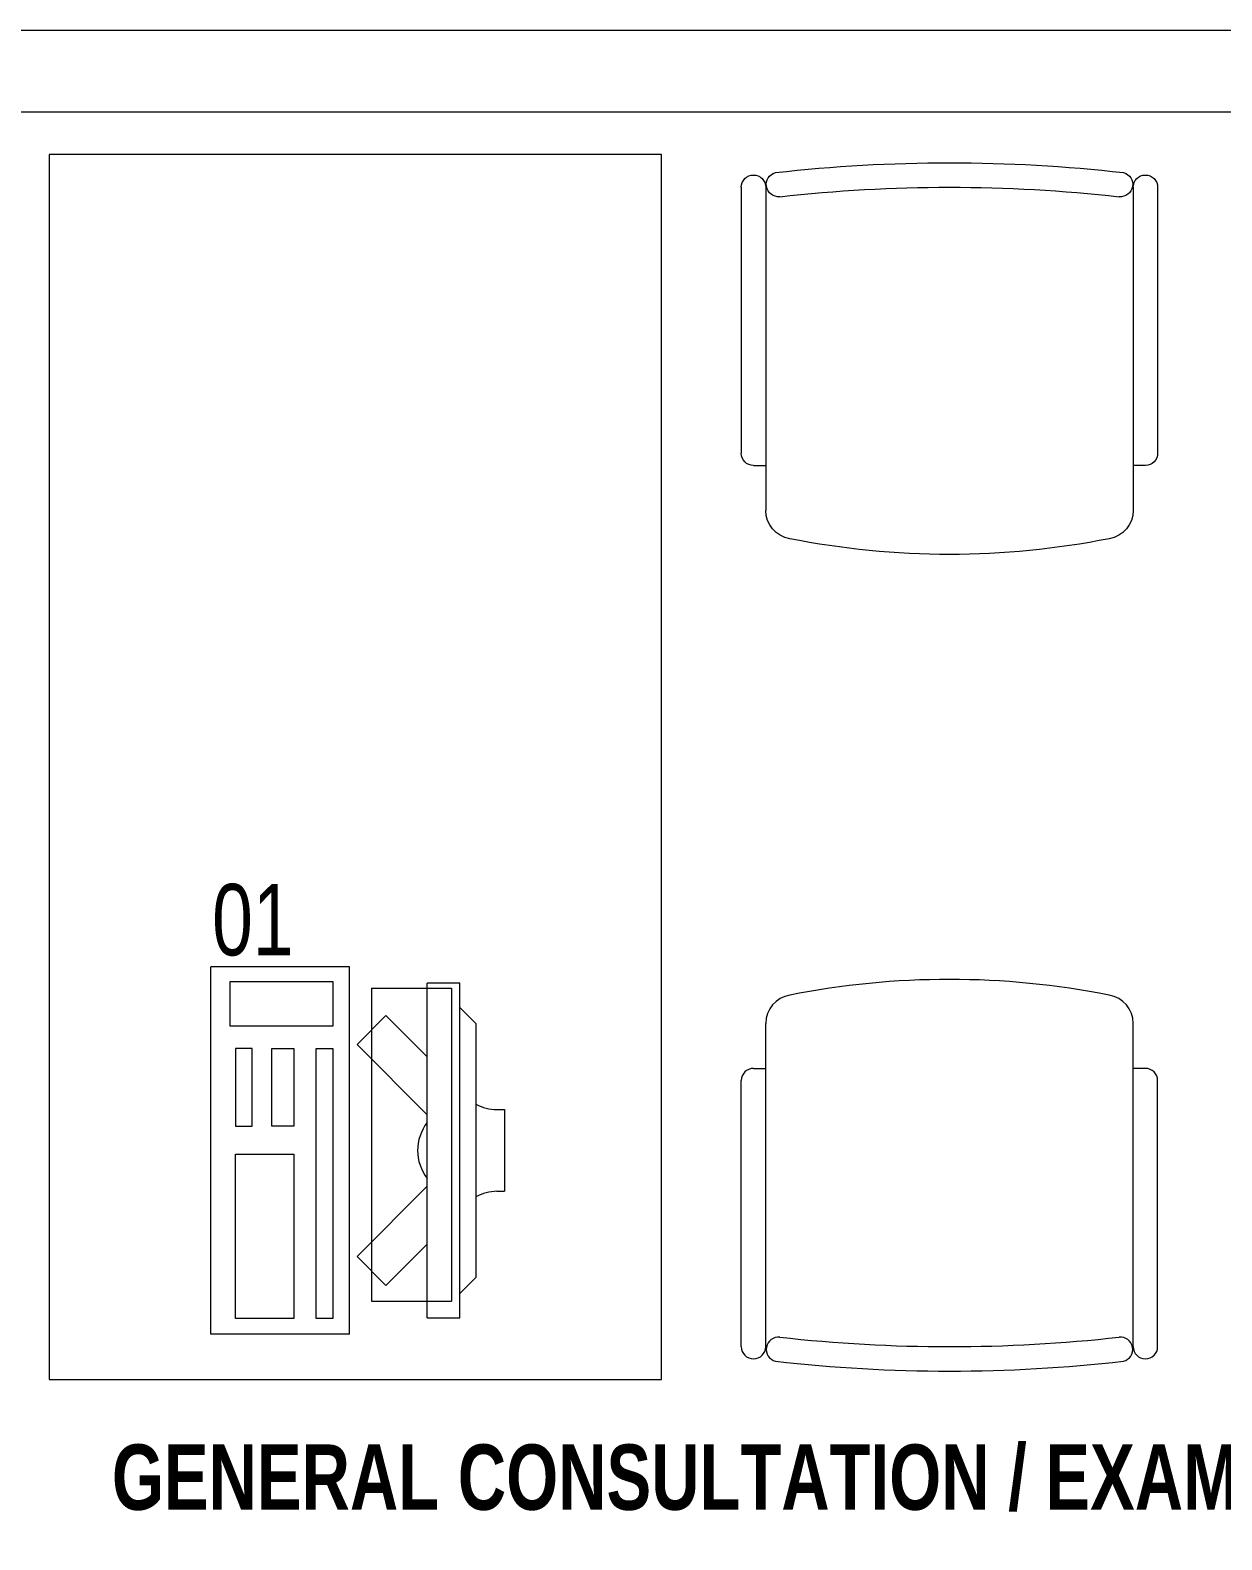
# Model space of a CAD drawing. Header units: millimetres. Extents: x -160614 to 59925, y -157025 to 0.
# Drawn here: x -26425 to -24966, y -107591 to -105743 of the extents above; entities that cross this region are included whole.
import ezdxf

# ---------------------------------------------------------------- set-up
doc = ezdxf.new("R2010")
doc.units = ezdxf.units.MM
doc.header["$LTSCALE"] = 8
for name, color, linetype, lineweight in [('72_EGR_BASE_TEXT', 9, 'Continuous', 5), ('72_EGR_EQP_TAG', 9, 'Continuous', 5), ('LOADING', 9, 'Continuous', 5), ('Walls', 9, 'Continuous', 5), ('Wooden Joinery', 9, 'Continuous', 5)]:
    doc.layers.add(name, color=color, linetype=linetype, lineweight=lineweight)
doc.layers.add('TME-NON MEDICAL FURNITURE', color=9, linetype='Continuous')
doc.styles.add('X3G_ENTITY_257CFD', font='swisscl.ttf', dxfattribs={"height": 200})
doc.styles.add('X3G_ENTITY_9EC9', font='swisscl.ttf', dxfattribs={"height": 0.2})

# ---------------------------------------------------------------- blocks, each defined once
blk = doc.blocks.new('A$C72370EFE')
at = {"layer": 'Wooden Joinery'}
for p, q in [((-0.01, -0.03), (-0.01, -0.07)), ((0, -0.03), (-0.01, -0.03)), ((0.04, -0.03), (0.05, -0.03)), ((0.05, -0.03), (0.05, -0.07)), ((-0.01, -0.04), (-0.02, -0.04)), ((0.05, -0.04), (0.06, -0.04)), ((-0.05, -0.07), (-0.05, -0.16)), ((-0.03, -0.07), (-0.03, -0.16)), ((-0.01, -0.06), (-0.02, -0.06)), ((0, -0.07), (-0.01, -0.07)), ((0.04, -0.07), (0.05, -0.07)), ((0.05, -0.06), (0.06, -0.06)), ((0.07, -0.07), (0.07, -0.16)), ((0.09, -0.07), (0.09, -0.16)), ((-0.01, -0.17), (-0.02, -0.17)), ((-0.01, -0.17), (-0.01, -0.19)), ((0.05, -0.17), (0.06, -0.17)), ((0.05, -0.17), (0.05, -0.19)), ((-0.01, -0.19), (-0.02, -0.19)), ((0.05, -0.19), (0.06, -0.19))]:
    blk.add_line(p, q, dxfattribs=at)
for centre, radius, start, end in [((-0.02, -0.07), 0.03, 90, 180), ((0.06, -0.07), 0.03, 0, 90), ((-0.02, -0.07), 0.01, 90, 180), ((0.06, -0.07), 0.01, 0, 90), ((-0.02, -0.16), 0.03, 180, 270), ((-0.02, -0.16), 0.01, 180, 270), ((0.06, -0.16), 0.01, 270, 0), ((0.06, -0.16), 0.03, 270, 0)]:
    blk.add_arc(centre, radius, start, end, dxfattribs=at)
blk = doc.blocks.new('A$C5DAD61B4')
at = {"layer": 'Wooden Joinery'}
for points in [[(80, 959.1), (80, 969.1), (10, 979.1), (10, 959.1)], [(940, 959.1), (940, 969.1), (1010, 979.1), (1010, 959.1)], [(70, 859.1), (70, 849.1), (0, 839.1), (0, 859.1)], [(120, 859.1), (120, 0), (80, 0), (80, 859.1)], [(950, 859.1), (950, 849.1), (1020, 839.1), (1020, 859.1)]]:
    blk.add_lwpolyline(points, close=True, dxfattribs=at)
for points in [[(45, 859.1), (45, 959.1), (20, 959.1), (20, 859.1), (45, 859.1)], [(45, 859.1), (80, 859.1), (80, 899.1), (90, 899.1), (90, 959.1), (45, 959.1), (45, 859.1)], [(975, 859.1), (940, 859.1), (940, 899.1), (930, 899.1), (930, 959.1), (975, 959.1), (975, 859.1)], [(975, 859.1), (975, 959.1), (1000, 959.1), (1000, 859.1), (975, 859.1)]]:
    blk.add_lwpolyline(points, dxfattribs=at)
blk.add_arc((80, 859.1), 860, 272.666, 0, dxfattribs=at)
at = {"layer": 'Wooden Joinery', "xscale": 999.9999999998854, "yscale": 999.9999999998854, "zscale": 999.9999999998854, "rotation": 180}
blk.add_blockref('A$C72370EFE', (120, 0), dxfattribs=at)
blk = doc.blocks.new('GF21016-P')
at = {"layer": 'LOADING', "extrusion": (-1.24384e-09, -1.20261e-09, -1)}
for p, q in [((0.0128, 0.0179), (0.0128, 0.4136)), ((0.4628, 0.0179), (0.4628, 0.4136)), ((-0.0022, 0.3585), (0.0128, 0.3585)), ((0.4778, 0.3585), (0.4628, 0.3585)), ((-0.0172, 0.0179), (-0.0172, 0.3435)), ((0.4928, 0.0179), (0.4928, 0.3435)), ((0.4778, 0.0029), (0.4778, 0.0029))]:
    blk.add_line(p, q, dxfattribs=at)
for centre, radius, start, end in [((-0.2378, -0.5362), 1.0036, 78.7568, 101.2432), ((-0.0478, 0.4136), 0.035, 0, 80.6557), ((-0.4278, 0.4136), 0.035, 99.3443, 180), ((0.0022, 0.3435), 0.015, 0, 90), ((-0.4778, 0.3435), 0.015, 90, 180), ((-0.0284, 0.0145), 0.015, 284.3864, 95.5209), ((-0.2378, 1.8928), 1.8749, 263.6341, 276.3659), ((-0.4471, 0.0145), 0.015, 84.4791, 255.6136), ((0.0022, 0.0179), 0.015, 270, 0), ((0.0022, 0.0179), 0.015, 180, 270), ((-0.2378, 1.8734), 1.8855, 263.5119, 276.4881), ((-0.4778, 0.0179), 0.015, 270, 0), ((-0.4778, 0.0179), 0.015, 180, 270)]:
    blk.add_arc(centre, radius, start, end, dxfattribs=at)
blk = doc.blocks.new('ITCWLS1-P')
at = {"layer": 'LOADING'}
for p, q in [((-0.17, 0.45), (-0.17, 0)), ((-0.17, 0.45), (0, 0.45)), ((0, 0.45), (0, 0)), ((-0.2651, 0.43, 0), (-0.3051, 0.43, 0)), ((-0.3051, 0.43, 0), (-0.3051, 0.02, 0)), ((-0.2651, 0.43, 0), (-0.2651, 0.02, 0)), ((-0.1496, 0.4305), (-0.1291, 0.4305)), ((-0.1291, 0.4305), (-0.1291, 0.4089)), ((-0.197, 0.4094), (-0.295, 0.4094)), ((-0.295, 0.0264), (-0.295, 0.4094)), ((-0.197, 0.0264), (-0.197, 0.4094)), ((-0.3251, 0.38, 0), (-0.3051, 0.4, 0)), ((-0.3251, 0.38, 0), (-0.3251, 0.07, 0)), ((-0.3503, 0.275), (-0.3596, 0.275)), ((-0.3596, 0.175), (-0.3596, 0.275)), ((-0.3503, 0.175), (-0.3596, 0.175)), ((-0.3251, 0.07, 0), (-0.3051, 0.05, 0)), ((-0.3051, 0.02, 0), (-0.2651, 0.02, 0)), ((-0.197, 0.0264), (-0.295, 0.0264)), ((-0.17, 0), (0, 0))]:
    blk.add_line(p, q, dxfattribs=at)
at = {"layer": 'LOADING', "extrusion": (2.48281e-10, 3.18408e-10, -1)}
for p, q in [((-0.2651, 0.3395), (-0.2144, 0.3902)), ((-0.1791, 0.3548), (-0.2144, 0.3902)), ((-0.2651, 0.2688), (-0.1791, 0.3548))]:
    blk.add_line(p, q, dxfattribs=at)
at = {"layer": 'LOADING', "extrusion": (2.48281e-10, -3.18408e-10, -1)}
for p, q in [((-0.2651, 0.1812), (-0.1791, 0.0952)), ((-0.2651, 0.1105), (-0.2144, 0.0598)), ((-0.1791, 0.0952), (-0.2144, 0.0598))]:
    blk.add_line(p, q, dxfattribs=at)
at = {"layer": 'LOADING'}
for points in [[(-0.1291, 0.4089), (-0.1291, 0.1), (-0.1496, 0.1), (-0.1496, 0.4305)], [(-0.1496, 0.1), (-0.1496, 0.1), (-0.1496, 0.1), (-0.1496, 0.1), (-0.1496, 0.1), (-0.1496, 0.1), (-0.1496, 0.1), (-0.1496, 0.1), (-0.1496, 0.1)], [(-0.1496, 0.1), (-0.1496, 0.1), (-0.1496, 0.1), (-0.1496, 0.1), (-0.1496, 0.1), (-0.1496, 0.1), (-0.1496, 0.1), (-0.1496, 0.1), (-0.1496, 0.1), (-0.1496, 0.1), (-0.1496, 0.1), (-0.1496, 0.1), (-0.1496, 0.1), (-0.1496, 0.1), (-0.1496, 0.1), (-0.1496, 0.1), (-0.1496, 0.1), (-0.1496, 0.1)], [(-0.1496, 0.1), (-0.1496, 0.1), (-0.1496, 0.1), (-0.1496, 0.1), (-0.1496, 0.1), (-0.1496, 0.1), (-0.1496, 0.1), (-0.1496, 0.1), (-0.1496, 0.1), (-0.1496, 0.1)], [(-0.1496, 0.1), (-0.1496, 0.1), (-0.1496, 0.1), (-0.1496, 0.1), (-0.1496, 0.1), (-0.1496, 0.1), (-0.1496, 0.1)], [(-0.1496, 0.1), (-0.1496, 0.1), (-0.1496, 0.1), (-0.1496, 0.1), (-0.1496, 0.1), (-0.1496, 0.1), (-0.1496, 0.1), (-0.1496, 0.1), (-0.1496, 0.1), (-0.1496, 0.1)], [(-0.1496, 0.1), (-0.1496, 0.1), (-0.1496, 0.1), (-0.1496, 0.1), (-0.1496, 0.1), (-0.1496, 0.1), (-0.1496, 0.1), (-0.1496, 0.1), (-0.1496, 0.1), (-0.1496, 0.1), (-0.1496, 0.1), (-0.1496, 0.1), (-0.1496, 0.1), (-0.1496, 0.1), (-0.1496, 0.1)], [(-0.1496, 0.1), (-0.1496, 0.1), (-0.1496, 0.1), (-0.1496, 0.1), (-0.1496, 0.1), (-0.1496, 0.1), (-0.1496, 0.1), (-0.1496, 0.1), (-0.1496, 0.1), (-0.1496, 0.1)], [(-0.1496, 0.1), (-0.1496, 0.1), (-0.1496, 0.1), (-0.1496, 0.1), (-0.1496, 0.1), (-0.1496, 0.1), (-0.1496, 0.1), (-0.1496, 0.1), (-0.1496, 0.1), (-0.1496, 0.1)], [(-0.1496, 0.1), (-0.1496, 0.1), (-0.1496, 0.1), (-0.1496, 0.1), (-0.1496, 0.1), (-0.1496, 0.1), (-0.1496, 0.1), (-0.1496, 0.1), (-0.1496, 0.1), (-0.1496, 0.1), (-0.1496, 0.1), (-0.1496, 0.1), (-0.1496, 0.1), (-0.1496, 0.1), (-0.1496, 0.1), (-0.1496, 0.1), (-0.1496, 0.1), (-0.1496, 0.1), (-0.1496, 0.1), (-0.1496, 0.1), (-0.1496, 0.1), (-0.1496, 0.1), (-0.1496, 0.1), (-0.1496, 0.1), (-0.1496, 0.1), (-0.1496, 0.1), (-0.1496, 0.1), (-0.1496, 0.1), (-0.1496, 0.1), (-0.1496, 0.1), (-0.1496, 0.1), (-0.1496, 0.1), (-0.1496, 0.1), (-0.1496, 0.1), (-0.1496, 0.1), (-0.1496, 0.1), (-0.1496, 0.1), (-0.1496, 0.1), (-0.1496, 0.1), (-0.1496, 0.1), (-0.1496, 0.1), (-0.1496, 0.1), (-0.1496, 0.1), (-0.1496, 0.1), (-0.1496, 0.1), (-0.1496, 0.1), (-0.1496, 0.1), (-0.1496, 0.1), (-0.1496, 0.1), (-0.1496, 0.1), (-0.1496, 0.1), (-0.1496, 0.1), (-0.1496, 0.1), (-0.1496, 0.1)], [(-0.1496, 0.1), (-0.1496, 0.1), (-0.1496, 0.1), (-0.1496, 0.1), (-0.1496, 0.1), (-0.1496, 0.1), (-0.1496, 0.1), (-0.1496, 0.1), (-0.1496, 0.1), (-0.1496, 0.1), (-0.1496, 0.1), (-0.1496, 0.1), (-0.1496, 0.1), (-0.1496, 0.1), (-0.1496, 0.1), (-0.1496, 0.1), (-0.1496, 0.1), (-0.1496, 0.1), (-0.1496, 0.1), (-0.1496, 0.1), (-0.1496, 0.1), (-0.1496, 0.1), (-0.1496, 0.1), (-0.1496, 0.1), (-0.1496, 0.1), (-0.1496, 0.1), (-0.1496, 0.1), (-0.1496, 0.1), (-0.1496, 0.1), (-0.1496, 0.1), (-0.1496, 0.1), (-0.1496, 0.1), (-0.1496, 0.1), (-0.1496, 0.1), (-0.1496, 0.1), (-0.1496, 0.1), (-0.1496, 0.1), (-0.1496, 0.1), (-0.1496, 0.1), (-0.1496, 0.1), (-0.1496, 0.1), (-0.1496, 0.1), (-0.1496, 0.1), (-0.1496, 0.1), (-0.1496, 0.1), (-0.1496, 0.1), (-0.1496, 0.1), (-0.1496, 0.1), (-0.1496, 0.1), (-0.1496, 0.1), (-0.1496, 0.1), (-0.1496, 0.1), (-0.1496, 0.1), (-0.1496, 0.1), (-0.1496, 0.1), (-0.1496, 0.1), (-0.1496, 0.1), (-0.1496, 0.1), (-0.1496, 0.1), (-0.1496, 0.1), (-0.1496, 0.1), (-0.1496, 0.1), (-0.1496, 0.1), (-0.1496, 0.1), (-0.1496, 0.1), (-0.1496, 0.1), (-0.1496, 0.1), (-0.1496, 0.1), (-0.1496, 0.1), (-0.1496, 0.1), (-0.1496, 0.1), (-0.1496, 0.1), (-0.1496, 0.1), (-0.1496, 0.1), (-0.1496, 0.1), (-0.1496, 0.1), (-0.1496, 0.1), (-0.1496, 0.1), (-0.1496, 0.1), (-0.1496, 0.1), (-0.1496, 0.1), (-0.1496, 0.1), (-0.1496, 0.1), (-0.1496, 0.1), (-0.1496, 0.1), (-0.1496, 0.1), (-0.1496, 0.1), (-0.1496, 0.1), (-0.1496, 0.1)], [(-0.1496, 0.1), (-0.1496, 0.1), (-0.1496, 0.1), (-0.1496, 0.1), (-0.1496, 0.1), (-0.1496, 0.1), (-0.1496, 0.1), (-0.1496, 0.1), (-0.1496, 0.1), (-0.1496, 0.1), (-0.1496, 0.1), (-0.1496, 0.1)], [(-0.1496, 0.1), (-0.1496, 0.1), (-0.1496, 0.1), (-0.1496, 0.1), (-0.1496, 0.1), (-0.1496, 0.1), (-0.1496, 0.1)], [(-0.1496, 0.1), (-0.1496, 0.1), (-0.1496, 0.1), (-0.1496, 0.1), (-0.1496, 0.1), (-0.1496, 0.1), (-0.1496, 0.1), (-0.1496, 0.1), (-0.1496, 0.1), (-0.1496, 0.1), (-0.1496, 0.1), (-0.1496, 0.1), (-0.1496, 0.1), (-0.1496, 0.1), (-0.1496, 0.1), (-0.1496, 0.1), (-0.1496, 0.1)], [(-0.1496, 0.1), (-0.1496, 0.1), (-0.1496, 0.1), (-0.1496, 0.1), (-0.1496, 0.1), (-0.1496, 0.1), (-0.1496, 0.1), (-0.1496, 0.1), (-0.1496, 0.1), (-0.1496, 0.1), (-0.1496, 0.1), (-0.1496, 0.1), (-0.1496, 0.1), (-0.1496, 0.1), (-0.1496, 0.1), (-0.1496, 0.1), (-0.1496, 0.1), (-0.1496, 0.1), (-0.1496, 0.1), (-0.1496, 0.1), (-0.1496, 0.1), (-0.1496, 0.1), (-0.1496, 0.1), (-0.1496, 0.1), (-0.1496, 0.1), (-0.1496, 0.1), (-0.1496, 0.1), (-0.1496, 0.1), (-0.1496, 0.1), (-0.1496, 0.1), (-0.1496, 0.1), (-0.1496, 0.1), (-0.1496, 0.1), (-0.1496, 0.1), (-0.1496, 0.1), (-0.1496, 0.1), (-0.1496, 0.1), (-0.1496, 0.1), (-0.1496, 0.1), (-0.1496, 0.1), (-0.1496, 0.1), (-0.1496, 0.1), (-0.1496, 0.1), (-0.1496, 0.1), (-0.1496, 0.1), (-0.1496, 0.1), (-0.1496, 0.1), (-0.1496, 0.1), (-0.1496, 0.1), (-0.1496, 0.1), (-0.1496, 0.1), (-0.1496, 0.1), (-0.1496, 0.1), (-0.1496, 0.1), (-0.1496, 0.1), (-0.1496, 0.1), (-0.1496, 0.1), (-0.1496, 0.1), (-0.1496, 0.1), (-0.1496, 0.1), (-0.1496, 0.1), (-0.1496, 0.1), (-0.1496, 0.1), (-0.1496, 0.1), (-0.1496, 0.1), (-0.1496, 0.1), (-0.1496, 0.1), (-0.1496, 0.1), (-0.1496, 0.1), (-0.1496, 0.1), (-0.1496, 0.1), (-0.1496, 0.1), (-0.1496, 0.1), (-0.1496, 0.1), (-0.1496, 0.1), (-0.1496, 0.1), (-0.1496, 0.1), (-0.1496, 0.1), (-0.1496, 0.1), (-0.1496, 0.1), (-0.1496, 0.1), (-0.1496, 0.1), (-0.1496, 0.1), (-0.1496, 0.1), (-0.1496, 0.1), (-0.1496, 0.1), (-0.1496, 0.1), (-0.1496, 0.1), (-0.1496, 0.1), (-0.1496, 0.1), (-0.1496, 0.1), (-0.1496, 0.1), (-0.1496, 0.1), (-0.1496, 0.1), (-0.1496, 0.1), (-0.1496, 0.1), (-0.1496, 0.1), (-0.1496, 0.1), (-0.1496, 0.1), (-0.1496, 0.1), (-0.1496, 0.1), (-0.1496, 0.1), (-0.1496, 0.1), (-0.1496, 0.1), (-0.1496, 0.1), (-0.1496, 0.1), (-0.1496, 0.1), (-0.1496, 0.1), (-0.1496, 0.1), (-0.1496, 0.1), (-0.1496, 0.1)], [(-0.1496, 0.1), (-0.1496, 0.1), (-0.1496, 0.1), (-0.1496, 0.1), (-0.1496, 0.1), (-0.1496, 0.1), (-0.1496, 0.1), (-0.1496, 0.1)]]:
    blk.add_lwpolyline(points, dxfattribs=at)
for points in [[(-0.1019, 0.4305), (-0.0304, 0.4305), (-0.0304, 0.2294), (-0.1019, 0.2294)], [(-0.1019, 0.1954), (-0.0747, 0.1954), (-0.0747, 0.1), (-0.1019, 0.1)], [(-0.0304, 0.1954), (-0.0508, 0.1954), (-0.0508, 0.1), (-0.0304, 0.1)], [(-0.1496, 0.1), (-0.1496, 0.1), (-0.1496, 0.1), (-0.1496, 0.1), (-0.1496, 0.1), (-0.1496, 0.1), (-0.1496, 0.1), (-0.1496, 0.1), (-0.1496, 0.1), (-0.1496, 0.1), (-0.1496, 0.1), (-0.1496, 0.1), (-0.1496, 0.1), (-0.1496, 0.1), (-0.1496, 0.1), (-0.1496, 0.1), (-0.1496, 0.1), (-0.1496, 0.1), (-0.1496, 0.1), (-0.1496, 0.1), (-0.1496, 0.1), (-0.1496, 0.1), (-0.1496, 0.1), (-0.1496, 0.1), (-0.1496, 0.1), (-0.1496, 0.1), (-0.1496, 0.1), (-0.1496, 0.1), (-0.1496, 0.1), (-0.1496, 0.1), (-0.1496, 0.1), (-0.1496, 0.1), (-0.1496, 0.1), (-0.1496, 0.1), (-0.1496, 0.1), (-0.1496, 0.1), (-0.1496, 0.1), (-0.1496, 0.1), (-0.1496, 0.1), (-0.1496, 0.1), (-0.1496, 0.1), (-0.1496, 0.1), (-0.1496, 0.1), (-0.1496, 0.1), (-0.1496, 0.1), (-0.1496, 0.1), (-0.1496, 0.1), (-0.1496, 0.1), (-0.1496, 0.1), (-0.1496, 0.1), (-0.1496, 0.1), (-0.1496, 0.1), (-0.1496, 0.1), (-0.1496, 0.1), (-0.1496, 0.1), (-0.1496, 0.1), (-0.1496, 0.1), (-0.1496, 0.1), (-0.1496, 0.1), (-0.1496, 0.1), (-0.1496, 0.1), (-0.1496, 0.1), (-0.1496, 0.1), (-0.1496, 0.1), (-0.1496, 0.1), (-0.1496, 0.1), (-0.1496, 0.1), (-0.1496, 0.1), (-0.1496, 0.1), (-0.1496, 0.1), (-0.1496, 0.1), (-0.1496, 0.1), (-0.1496, 0.1), (-0.1496, 0.1), (-0.1496, 0.1), (-0.1496, 0.1), (-0.1496, 0.1), (-0.1496, 0.1), (-0.1496, 0.1), (-0.1496, 0.1), (-0.1496, 0.1), (-0.1496, 0.1), (-0.1496, 0.1), (-0.1496, 0.1), (-0.1496, 0.1), (-0.1496, 0.1), (-0.1496, 0.1), (-0.1496, 0.1), (-0.1496, 0.1), (-0.1496, 0.1), (-0.1496, 0.1), (-0.1496, 0.1), (-0.1496, 0.1), (-0.1496, 0.1), (-0.1496, 0.1), (-0.1496, 0.1), (-0.1496, 0.1), (-0.1496, 0.1), (-0.1496, 0.1), (-0.1496, 0.1), (-0.1496, 0.1), (-0.1496, 0.1), (-0.1496, 0.1), (-0.1496, 0.1), (-0.1496, 0.1), (-0.1496, 0.1), (-0.1496, 0.1), (-0.1496, 0.1), (-0.1496, 0.1), (-0.1496, 0.1), (-0.1496, 0.1), (-0.1496, 0.1), (-0.1496, 0.1), (-0.1496, 0.1), (-0.1496, 0.1), (-0.1496, 0.1), (-0.1496, 0.1), (-0.1496, 0.1), (-0.1496, 0.1), (-0.1496, 0.1), (-0.1496, 0.1), (-0.1496, 0.1), (-0.1496, 0.1), (-0.1496, 0.1), (-0.1496, 0.1), (-0.1496, 0.1), (-0.1496, 0.1), (-0.1496, 0.1), (-0.1496, 0.1), (-0.1496, 0.1), (-0.1496, 0.1), (-0.1496, 0.1), (-0.1496, 0.1), (-0.1496, 0.1), (-0.1496, 0.1), (-0.1496, 0.1), (-0.1496, 0.1), (-0.1496, 0.1), (-0.1496, 0.1), (-0.1496, 0.1), (-0.1496, 0.1), (-0.1496, 0.1), (-0.1496, 0.1), (-0.1496, 0.1), (-0.1496, 0.1), (-0.1496, 0.1), (-0.1496, 0.1), (-0.1496, 0.1), (-0.1496, 0.1), (-0.1496, 0.1), (-0.1496, 0.1), (-0.1496, 0.1), (-0.1496, 0.1), (-0.1496, 0.1), (-0.1496, 0.1), (-0.1496, 0.1), (-0.1496, 0.1), (-0.1496, 0.1), (-0.1496, 0.1), (-0.1496, 0.1), (-0.1496, 0.1), (-0.1496, 0.1), (-0.1496, 0.1), (-0.1496, 0.1), (-0.1496, 0.1), (-0.1496, 0.1), (-0.1496, 0.1), (-0.1496, 0.1), (-0.1496, 0.1), (-0.1496, 0.1), (-0.1496, 0.1), (-0.1496, 0.1), (-0.1496, 0.1), (-0.1496, 0.1), (-0.1496, 0.1), (-0.1496, 0.1), (-0.1496, 0.1), (-0.1496, 0.1), (-0.1496, 0.1), (-0.1496, 0.1), (-0.1496, 0.1), (-0.1496, 0.1), (-0.1496, 0.1), (-0.1496, 0.1), (-0.1496, 0.1), (-0.1496, 0.1), (-0.1496, 0.1), (-0.1496, 0.1), (-0.1496, 0.1), (-0.1496, 0.1), (-0.1496, 0.1), (-0.1496, 0.1), (-0.1496, 0.1), (-0.1496, 0.1), (-0.1496, 0.1), (-0.1496, 0.1), (-0.1496, 0.1), (-0.1496, 0.1), (-0.1496, 0.1), (-0.1496, 0.1), (-0.1496, 0.1), (-0.1496, 0.1), (-0.1496, 0.1), (-0.1496, 0.1), (-0.1496, 0.1), (-0.1496, 0.1), (-0.1496, 0.1), (-0.1496, 0.1), (-0.1496, 0.1), (-0.1496, 0.1), (-0.1496, 0.1), (-0.1496, 0.1), (-0.1496, 0.1), (-0.1496, 0.1), (-0.1496, 0.1), (-0.1496, 0.1), (-0.1496, 0.1), (-0.1496, 0.1), (-0.1496, 0.1), (-0.1496, 0.1), (-0.1496, 0.1), (-0.1496, 0.1), (-0.1496, 0.1), (-0.1496, 0.1), (-0.1496, 0.1), (-0.1496, 0.1), (-0.1496, 0.1), (-0.1496, 0.1), (-0.1496, 0.1), (-0.1496, 0.1), (-0.1496, 0.1), (-0.1496, 0.1), (-0.1496, 0.1), (-0.1496, 0.1), (-0.1496, 0.1), (-0.1496, 0.1), (-0.1496, 0.1), (-0.1496, 0.1), (-0.1496, 0.1), (-0.1496, 0.1), (-0.1496, 0.1), (-0.1496, 0.1), (-0.1496, 0.1), (-0.1496, 0.1), (-0.1496, 0.1), (-0.1496, 0.1), (-0.1496, 0.1), (-0.1496, 0.1), (-0.1496, 0.1), (-0.1496, 0.1), (-0.1496, 0.1), (-0.1496, 0.1), (-0.1496, 0.1), (-0.1496, 0.1), (-0.1496, 0.1), (-0.1496, 0.1), (-0.1496, 0.1), (-0.1496, 0.1), (-0.1496, 0.1), (-0.1496, 0.1), (-0.1496, 0.1), (-0.1496, 0.1), (-0.1496, 0.1), (-0.1496, 0.1), (-0.1496, 0.1), (-0.1496, 0.1), (-0.1496, 0.1), (-0.1496, 0.1), (-0.1496, 0.1), (-0.1496, 0.1), (-0.1496, 0.1), (-0.1496, 0.1), (-0.1496, 0.1), (-0.1496, 0.1), (-0.1496, 0.1), (-0.1496, 0.1), (-0.1496, 0.1)], [(-0.1496, 0.1), (-0.1496, 0.1), (-0.1496, 0.1), (-0.1496, 0.1), (-0.1496, 0.1), (-0.1496, 0.1), (-0.1496, 0.1), (-0.1496, 0.1), (-0.1496, 0.1), (-0.1496, 0.1), (-0.1496, 0.1), (-0.1496, 0.1), (-0.1496, 0.1), (-0.1496, 0.1), (-0.1496, 0.1), (-0.1496, 0.1), (-0.1496, 0.1), (-0.1496, 0.1), (-0.1496, 0.1), (-0.1496, 0.1), (-0.1496, 0.1), (-0.1496, 0.1), (-0.1496, 0.1), (-0.1496, 0.1), (-0.1496, 0.1), (-0.1496, 0.1), (-0.1496, 0.1), (-0.1496, 0.1), (-0.1496, 0.1), (-0.1496, 0.1), (-0.1496, 0.1), (-0.1496, 0.1), (-0.1496, 0.1), (-0.1496, 0.1), (-0.1496, 0.1), (-0.1496, 0.1), (-0.1496, 0.1), (-0.1496, 0.1), (-0.1496, 0.1), (-0.1496, 0.1), (-0.1496, 0.1), (-0.1496, 0.1), (-0.1496, 0.1), (-0.1496, 0.1), (-0.1496, 0.1), (-0.1496, 0.1), (-0.1496, 0.1), (-0.1496, 0.1), (-0.1496, 0.1), (-0.1496, 0.1), (-0.1496, 0.1), (-0.1496, 0.1), (-0.1496, 0.1), (-0.1496, 0.1), (-0.1496, 0.1), (-0.1496, 0.1), (-0.1496, 0.1), (-0.1496, 0.1), (-0.1496, 0.1), (-0.1496, 0.1), (-0.1496, 0.1), (-0.1496, 0.1), (-0.1496, 0.1), (-0.1496, 0.1), (-0.1496, 0.1), (-0.1496, 0.1), (-0.1496, 0.1), (-0.1496, 0.1), (-0.1496, 0.1), (-0.1496, 0.1), (-0.1496, 0.1), (-0.1496, 0.1), (-0.1496, 0.1), (-0.1496, 0.1), (-0.1496, 0.1), (-0.1496, 0.1), (-0.1496, 0.1), (-0.1496, 0.1), (-0.1496, 0.1), (-0.1496, 0.1), (-0.1496, 0.1), (-0.1496, 0.1), (-0.1496, 0.1), (-0.1496, 0.1), (-0.1496, 0.1), (-0.1496, 0.1), (-0.1496, 0.1), (-0.1496, 0.1), (-0.1496, 0.1), (-0.1496, 0.1), (-0.1496, 0.1), (-0.1496, 0.1), (-0.1496, 0.1), (-0.1496, 0.1), (-0.1496, 0.1), (-0.1496, 0.1), (-0.1496, 0.1), (-0.1496, 0.1), (-0.1496, 0.1), (-0.1496, 0.1), (-0.1496, 0.1), (-0.1496, 0.1), (-0.1496, 0.1), (-0.1496, 0.1), (-0.1496, 0.1), (-0.1496, 0.1), (-0.1496, 0.1), (-0.1496, 0.1), (-0.1496, 0.1), (-0.1496, 0.1), (-0.1496, 0.1), (-0.1496, 0.1), (-0.1496, 0.1), (-0.1496, 0.1), (-0.1496, 0.1), (-0.1496, 0.1), (-0.1496, 0.1), (-0.1496, 0.1), (-0.1496, 0.1), (-0.1496, 0.1), (-0.1496, 0.1), (-0.1496, 0.1), (-0.1496, 0.1), (-0.1496, 0.1), (-0.1496, 0.1), (-0.1496, 0.1), (-0.1496, 0.1), (-0.1496, 0.1), (-0.1496, 0.1), (-0.1496, 0.1), (-0.1496, 0.1), (-0.1496, 0.1), (-0.1496, 0.1), (-0.1496, 0.1), (-0.1496, 0.1), (-0.1496, 0.1), (-0.1496, 0.1), (-0.1496, 0.1), (-0.1496, 0.1), (-0.1496, 0.1), (-0.1496, 0.1), (-0.1496, 0.1), (-0.1496, 0.1), (-0.1496, 0.1), (-0.1496, 0.1), (-0.1496, 0.1), (-0.1496, 0.1), (-0.1496, 0.1), (-0.1496, 0.1), (-0.1496, 0.1), (-0.1496, 0.1), (-0.1496, 0.1), (-0.1496, 0.1), (-0.1496, 0.1), (-0.1496, 0.1), (-0.1496, 0.1), (-0.1496, 0.1), (-0.1496, 0.1), (-0.1496, 0.1), (-0.1496, 0.1), (-0.1496, 0.1), (-0.1496, 0.1), (-0.1496, 0.1), (-0.1496, 0.1), (-0.1496, 0.1), (-0.1496, 0.1), (-0.1496, 0.1), (-0.1496, 0.1), (-0.1496, 0.1), (-0.1496, 0.1), (-0.1496, 0.1), (-0.1496, 0.1), (-0.1496, 0.1), (-0.1496, 0.1), (-0.1496, 0.1), (-0.1496, 0.1), (-0.1496, 0.1), (-0.1496, 0.1), (-0.1496, 0.1), (-0.1496, 0.1), (-0.1496, 0.1), (-0.1496, 0.1), (-0.1496, 0.1), (-0.1496, 0.1), (-0.1496, 0.1), (-0.1496, 0.1), (-0.1496, 0.1), (-0.1496, 0.1), (-0.1496, 0.1), (-0.1496, 0.1), (-0.1496, 0.1), (-0.1496, 0.1), (-0.1496, 0.1), (-0.1496, 0.1), (-0.1496, 0.1), (-0.1496, 0.1), (-0.1496, 0.1), (-0.1496, 0.1), (-0.1496, 0.1), (-0.1496, 0.1), (-0.1496, 0.1), (-0.1496, 0.1), (-0.1496, 0.1), (-0.1496, 0.1), (-0.1496, 0.1), (-0.1496, 0.1), (-0.1496, 0.1), (-0.1496, 0.1), (-0.1496, 0.1), (-0.1496, 0.1), (-0.1496, 0.1), (-0.1496, 0.1), (-0.1496, 0.1), (-0.1496, 0.1)], [(-0.1496, 0.1), (-0.1496, 0.1), (-0.1496, 0.1), (-0.1496, 0.1), (-0.1496, 0.1), (-0.1496, 0.1), (-0.1496, 0.1), (-0.1496, 0.1), (-0.1496, 0.1), (-0.1496, 0.1), (-0.1496, 0.1), (-0.1496, 0.1), (-0.1496, 0.1), (-0.1496, 0.1), (-0.1496, 0.1), (-0.1496, 0.1), (-0.1496, 0.1), (-0.1496, 0.1), (-0.1496, 0.1), (-0.1496, 0.1), (-0.1496, 0.1), (-0.1496, 0.1), (-0.1496, 0.1), (-0.1496, 0.1), (-0.1496, 0.1), (-0.1496, 0.1), (-0.1496, 0.1), (-0.1496, 0.1), (-0.1496, 0.1), (-0.1496, 0.1), (-0.1496, 0.1), (-0.1496, 0.1), (-0.1496, 0.1), (-0.1496, 0.1), (-0.1496, 0.1), (-0.1496, 0.1), (-0.1496, 0.1), (-0.1496, 0.1), (-0.1496, 0.1), (-0.1496, 0.1), (-0.1496, 0.1), (-0.1496, 0.1), (-0.1496, 0.1), (-0.1496, 0.1), (-0.1496, 0.1), (-0.1496, 0.1), (-0.1496, 0.1), (-0.1496, 0.1), (-0.1496, 0.1), (-0.1496, 0.1), (-0.1496, 0.1), (-0.1496, 0.1), (-0.1496, 0.1), (-0.1496, 0.1), (-0.1496, 0.1), (-0.1496, 0.1), (-0.1496, 0.1), (-0.1496, 0.1), (-0.1496, 0.1), (-0.1496, 0.1), (-0.1496, 0.1), (-0.1496, 0.1), (-0.1496, 0.1), (-0.1496, 0.1), (-0.1496, 0.1), (-0.1496, 0.1), (-0.1496, 0.1), (-0.1496, 0.1), (-0.1496, 0.1), (-0.1496, 0.1), (-0.1496, 0.1), (-0.1496, 0.1), (-0.1496, 0.1), (-0.1496, 0.1), (-0.1496, 0.1), (-0.1496, 0.1), (-0.1496, 0.1), (-0.1496, 0.1), (-0.1496, 0.1), (-0.1496, 0.1), (-0.1496, 0.1), (-0.1496, 0.1), (-0.1496, 0.1), (-0.1496, 0.1), (-0.1496, 0.1), (-0.1496, 0.1), (-0.1496, 0.1), (-0.1496, 0.1), (-0.1496, 0.1), (-0.1496, 0.1), (-0.1496, 0.1), (-0.1496, 0.1), (-0.1496, 0.1), (-0.1496, 0.1), (-0.1496, 0.1), (-0.1496, 0.1), (-0.1496, 0.1), (-0.1496, 0.1), (-0.1496, 0.1), (-0.1496, 0.1), (-0.1496, 0.1), (-0.1496, 0.1), (-0.1496, 0.1), (-0.1496, 0.1), (-0.1496, 0.1), (-0.1496, 0.1), (-0.1496, 0.1), (-0.1496, 0.1), (-0.1496, 0.1), (-0.1496, 0.1), (-0.1496, 0.1), (-0.1496, 0.1), (-0.1496, 0.1), (-0.1496, 0.1), (-0.1496, 0.1), (-0.1496, 0.1), (-0.1496, 0.1), (-0.1496, 0.1), (-0.1496, 0.1), (-0.1496, 0.1), (-0.1496, 0.1), (-0.1496, 0.1), (-0.1496, 0.1), (-0.1496, 0.1), (-0.1496, 0.1), (-0.1496, 0.1), (-0.1496, 0.1), (-0.1496, 0.1), (-0.1496, 0.1), (-0.1496, 0.1), (-0.1496, 0.1), (-0.1496, 0.1), (-0.1496, 0.1), (-0.1496, 0.1), (-0.1496, 0.1), (-0.1496, 0.1), (-0.1496, 0.1), (-0.1496, 0.1), (-0.1496, 0.1), (-0.1496, 0.1), (-0.1496, 0.1), (-0.1496, 0.1), (-0.1496, 0.1), (-0.1496, 0.1), (-0.1496, 0.1), (-0.1496, 0.1), (-0.1496, 0.1), (-0.1496, 0.1), (-0.1496, 0.1), (-0.1496, 0.1), (-0.1496, 0.1), (-0.1496, 0.1), (-0.1496, 0.1), (-0.1496, 0.1), (-0.1496, 0.1), (-0.1496, 0.1), (-0.1496, 0.1), (-0.1496, 0.1), (-0.1496, 0.1), (-0.1496, 0.1), (-0.1496, 0.1), (-0.1496, 0.1), (-0.1496, 0.1), (-0.1496, 0.1), (-0.1496, 0.1), (-0.1496, 0.1), (-0.1496, 0.1), (-0.1496, 0.1), (-0.1496, 0.1), (-0.1496, 0.1), (-0.1496, 0.1), (-0.1496, 0.1), (-0.1496, 0.1), (-0.1496, 0.1), (-0.1496, 0.1), (-0.1496, 0.1), (-0.1496, 0.1), (-0.1496, 0.1), (-0.1496, 0.1), (-0.1496, 0.1), (-0.1496, 0.1), (-0.1496, 0.1), (-0.1496, 0.1), (-0.1496, 0.1), (-0.1496, 0.1), (-0.1496, 0.1), (-0.1496, 0.1), (-0.1496, 0.1), (-0.1496, 0.1), (-0.1496, 0.1), (-0.1496, 0.1), (-0.1496, 0.1), (-0.1496, 0.1), (-0.1496, 0.1), (-0.1496, 0.1), (-0.1496, 0.1), (-0.1496, 0.1), (-0.1496, 0.1), (-0.1496, 0.1), (-0.1496, 0.1), (-0.1496, 0.1), (-0.1496, 0.1), (-0.1496, 0.1), (-0.1496, 0.1), (-0.1496, 0.1), (-0.1496, 0.1), (-0.1496, 0.1), (-0.1496, 0.1), (-0.1496, 0.1), (-0.1496, 0.1), (-0.1496, 0.1), (-0.1496, 0.1), (-0.1496, 0.1), (-0.1496, 0.1), (-0.1496, 0.1), (-0.1496, 0.1), (-0.1496, 0.1), (-0.1496, 0.1), (-0.1496, 0.1)], [(-0.1496, 0.0727), (-0.0236, 0.0727), (-0.0236, 0.0182), (-0.1496, 0.0182)]]:
    blk.add_lwpolyline(points, close=True, dxfattribs=at)
for centre, radius, start, end in [((-0.3503, 0.325), 0.05, 270, 300.3093), ((-0.3089, 0.225), 0.0556, 321.9431, 38.0569), ((-0.3503, 0.125), 0.05, 59.6907, 90)]:
    blk.add_arc(centre, radius, start, end, dxfattribs=at)
blk = doc.blocks.new('1stF')
at = {"layer": 'LOADING', "color": 9, "elevation": 0}
blk.add_lwpolyline([(-26402.3, -107394.6), (-25652.3, -107394.6), (-25652.3, -105894.6), (-26402.3, -105894.6)], close=True, dxfattribs=at)
at = {"layer": 'Walls', "color": 9}
for p, q in [((-27252.3, -105742.6, 0.1), (-22722.3, -105742.6, 0.1)), ((-27152.3, -105842.6, 0.1), (-22952.3, -105842.6, 0.1))]:
    blk.add_line(p, q, dxfattribs=at)
at = {"layer": 'LOADING', "color": 9, "extrusion": (-8.01373e-06, -1.9399e-16, 1), "xscale": 1000.000000000012, "yscale": 1000.000000000012, "zscale": 1000.000000000012, "rotation": 180}
blk.add_blockref('ITCWLS1-P', (-26204.2, -106889.1, 0.2), dxfattribs=at)
at = {"layer": 'TME-NON MEDICAL FURNITURE', "color": 9, "extrusion": (-4.75185e-05, 1.86519e-05, 1), "xscale": 1000.000000000005, "yscale": 1000.000000000005, "zscale": -1000.000000000001, "rotation": 179.9999749532386}
blk.add_blockref('GF21016-P', (-25061.7, -105917, -0.8), dxfattribs=at)
at = {"layer": 'TME-NON MEDICAL FURNITURE', "color": 9, "extrusion": (-4.75185e-05, -1.86519e-05, 1), "xscale": -1000.000000000005, "yscale": 1000.000000000005, "zscale": -1000.000000000005, "rotation": 2.504676146486418e-05}
blk.add_blockref('GF21016-P', (-25061.7, -107372.1, 3.2), dxfattribs=at)
at = {"layer": 'Wooden Joinery', "color": 9, "rotation": 90.00000000000001}
blk.add_blockref('A$C5DAD61B4', (-26293.3, -108512.6, 0.1), dxfattribs=at)
at = {"layer": '72_EGR_BASE_TEXT', "color": 9, "insert": (-25327.7, -107474, 0.2), "char_height": 80, "width": 3508.102, "attachment_point": 2, "style": 'X3G_ENTITY_9EC9'}
blk.add_mtext('{\\fSwis721 LtCn BT|b1|i0|c0|p34;GENERAL CONSULTATION / EXAMINATION ROOM}', dxfattribs=at)
at = {"layer": '72_EGR_EQP_TAG', "color": 9, "insert": (-26152.7, -106787.8, 0), "char_height": 87.47, "attachment_point": 2, "style": 'X3G_ENTITY_257CFD'}
blk.add_mtext('01', dxfattribs=at)

msp = doc.modelspace()

# ---------------------------------------------------------------- block references
at = {"layer": '72_EGR_EQP_TAG'}
msp.add_blockref('1stF', (0, 0), dxfattribs=at)

doc.saveas('drawing.dxf')
